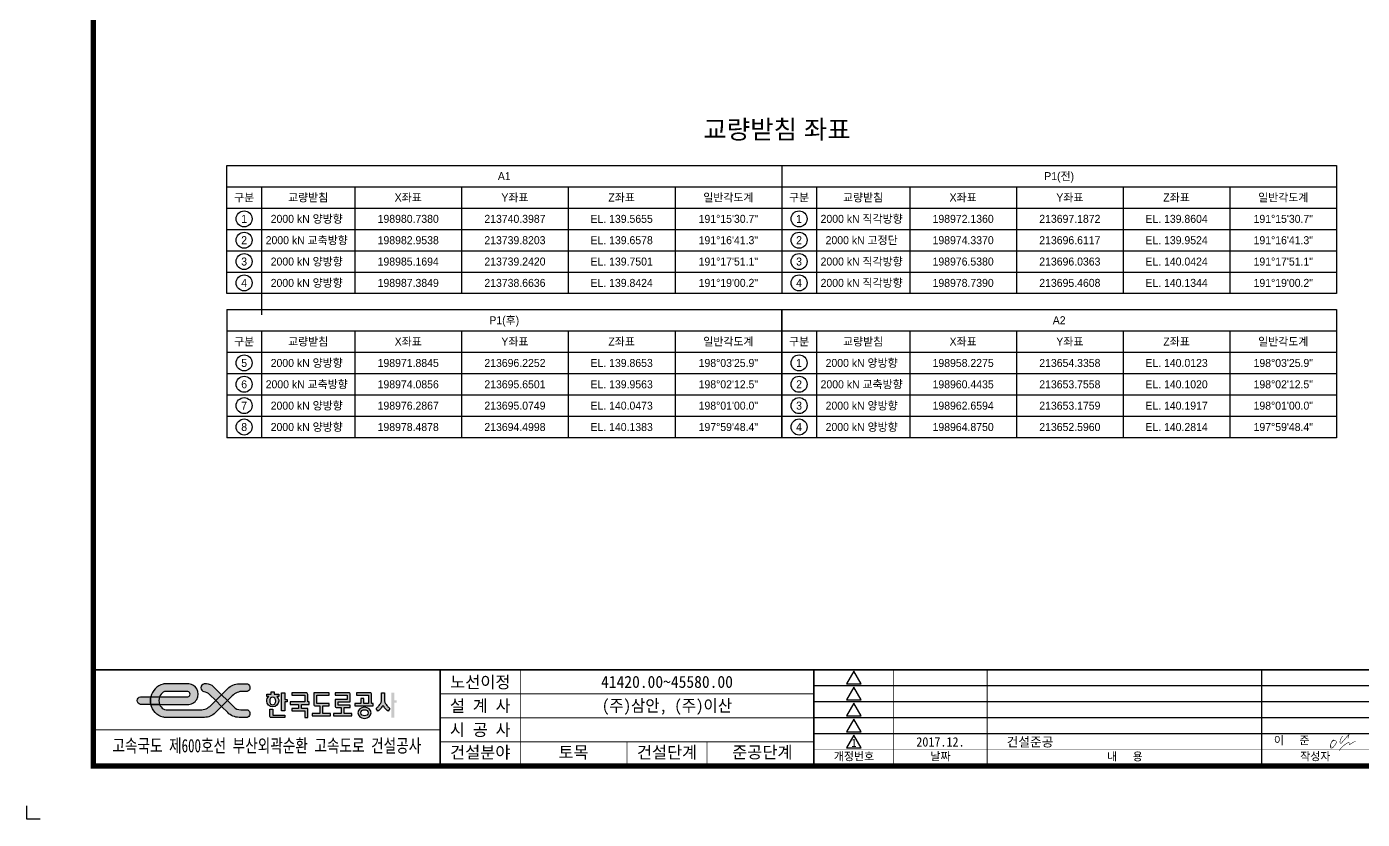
# Model space of a CAD drawing. Header units: feet. Extents: x 0 to 169200, y 0 to 119800.
# Drawn here: x 1000 to 101123, y 1000 to 60400 of the extents above; entities that cross this region are included whole.
import ezdxf
from ezdxf.enums import TextEntityAlignment as Align

# ---------------------------------------------------------------- set-up
doc = ezdxf.new("R2010")
doc.units = ezdxf.units.FT
doc.header["$LTSCALE"] = 1100
doc.header["$MEASUREMENT"] = 0
doc.layers.get('0').update_dxf_attribs({"linetype": 'CONTINUOUS'})
for name, color, linetype in [('CS-TABL-LIN1', 4, 'CONTINUOUS'), ('CS-TABL-LIN2', 1, 'CONTINUOUS'), ('CS-TABL-TEX1', 6, 'CONTINUOUS'), ('CS-TABL-TEX2', 3, 'CONTINUOUS'), ('CX-BORD-LIN1', 4, 'CONTINUOUS'), ('CX-BORD-LIN2', 3, 'CONTINUOUS'), ('CX-BORD-TEX2', 7, 'CONTINUOUS'), ('CX-BORD-TEX3', 6, 'CONTINUOUS'), ('CX-MISC', 2, 'CONTINUOUS'), ('CZ-TEX1', 6, 'CONTINUOUS')]:
    doc.layers.add(name, color=color, linetype=linetype)
doc.styles.add('A_STANDARD', font='')
doc.styles.add('TB_TEXT', font='')
doc.styles.add('TB_WBTXT', font='')
doc.styles.add('TB_WMTXT', font='')
doc.styles.get('A_STANDARD').set_extended_font_data('Dotum')
doc.styles.get('TB_TEXT').set_extended_font_data('DotumChe')
doc.styles.get('TB_WBTXT').set_extended_font_data('Dotum')
doc.styles.get('TB_WMTXT').set_extended_font_data('DotumChe')

# ---------------------------------------------------------------- blocks, each defined once
blk = doc.blocks.new('CXGLOGO-EX흑백')
h = blk.add_hatch(color=256)
h.paths.add_polyline_path([(12.62751094235613, 2.929722186557417), (13.9368577347384, 2.929722186557417, 0.1307849617648099), (14.19642449557114, 2.998798575681949, 0.5686079760781465), (14.23263349965494, 5.183221859397701, 0.1392232935838704), (13.9581907729968, 5.261149990701703), (11.43317010715378, 5.261149990701703, 0.1989123673796241), (7.88820811080587, 3.792778653716674), (5.962135003345992, 1.866705546256785), (7.789912781123938, 0.03892776847906987), (9.30410907077998, 1.553124058134753, -0.198912367379616)])
h.paths.add_polyline_path([(5.962135003346347, -1.78885000929877), (4.134357225567967, 0.03892776847900947), (2.638733131771026, -1.456696325318649, -0.1989123673796836), (-0.684668739806078, -2.833294453742262), (-11.36204881219041, -2.833294453742742, -0.149968192877195), (-12.240743962647, -2.563678008654669, -0.1491631919188299), (-13.39334849004342, -1.136072231520988), (-16.10175388554254, -1.136072231520988, 0.2784029190241507), (-12.27306911128629, -5.129271465237487, 0.06593867059308692), (-11.86520449236982, -5.183294453743216), (0.6208868157490102, -5.183294453742739, 0.198912367379658), (3.944288687325745, -3.806696325319599)])
h.paths.add_polyline_path([(-16.10175388554255, 1.213927768479007), (-19.36564277443144, 1.213927768479007, 0.8888888888888873), (-19.36564277443144, -1.136072231520991), (-16.10175388554254, -1.136072231520988, -0.1111111111111106)])
h.paths.add_polyline_path([(-11.36204881233854, 2.911149990701738), (-4.683161640971832, 2.911149990701997, -0.05755858726109904), (-4.564116577129639, 2.897400306733786, -0.792918256256352), (-4.564116577139849, 1.227677452445754, -0.05755858725611351), (-4.683161640971733, 1.21392776847901), (-13.39334849004398, 1.213927768479618, 0.1939147573995261), (-13.39334849004318, -1.136072231520991), (-4.743420552209216, -1.136072231520991, 1.071754271161691), (-4.743420552209216, 5.261149990701231), (-11.86520449236982, 5.261149990702183, 0.06593867059316338), (-12.27306911128352, 5.207127002196302, 0.2784029190242539), (-16.10175388554237, 1.21392776847981), (-13.39334849004398, 1.213927768479621, -0.1491631919192471), (-12.2407439626433, 2.641533545616181, -0.1499681928522188)])
h = blk.add_hatch(color=256)
h.paths.add_polyline_path([(3.485422644516419, 4.34341790508612, 0.1989123673796671), (1.269821396798442, 5.261149990701703), (0.4788016700130058, 5.261149990701703, 0.8338075771048155), (0.3771781799719207, 2.929722186557356, -0.177326263149743), (2.179867088961466, 1.993417905085643), (4.134357225568095, 0.03892776847887802), (5.962135003345992, 1.866705546256789)])
h.paths.add_polyline_path([(9.744402917729097, -1.915562368126679), (7.789912781123888, 0.03892776847899881), (5.96213500334634, -1.788850009298766), (7.888208110807184, -3.714923116759131, 0.198912367379553), (11.43317010715388, -5.183294453743692), (13.93853492596422, -5.183294453744644, 0.1292187291636897), (14.19530503372277, -5.115808595962658, 0.6043190588004438), (14.12747900538948, -2.886014569746202, 0.1137896329467328), (13.89882244722792, -2.833294453742262), (11.96000416544708, -2.833294453742262, -0.1989123673796783)])
h = blk.add_hatch(color=256)
h.paths.add_polyline_path([(5.962135003345985, 1.866705546256785), (4.134357225568095, 0.03892776847887802), (5.962135003346347, -1.788850009298773), (7.789912781123952, 0.03892776847906987)])
h.paths.add_polyline_path([(-13.39334849004398, 1.213927768479621), (-16.10175388554237, 1.21392776847981, 0.1111111111111885), (-16.10175388554254, -1.136072231520988), (-13.39334849004318, -1.136072231520988, -0.1939147573995261)])
h = blk.add_hatch(color=256)
edge = h.paths.add_edge_path()
edge.add_line((55.90553287691766, 2.4960983163664), (56.85552189184581, 2.496098316366446))
edge.add_line((56.85552189184581, 2.496098316366446), (56.85552189184592, 0.09215457618536149))
edge.add_arc((58.53363057762468, 0.09215457618543929), 1.67810868577876, 180.0000000000026, 195.4083540198517)
edge.add_arc((58.47394244906948, 0.07570436294137084), 1.61619517993231, 195.408354019852, 211.4069923032628)
edge.add_arc((62.72740815851297, 2.672743468727949), 6.599826652904244, 211.4069923032628, 220.884619074014)
edge.add_arc((62.65632922919535, 2.61120635935723), 6.505810537144002, 220.8846190740139, 230.4986055729279)
edge.add_line((58.51800266797031, -2.408736271577236), (57.94523708654083, -3.232545142195342))
edge.add_arc((62.63997685430596, 2.476487192741993), 7.39145666891144, 221.3708019331366, 230.5683267651548, ccw=False)
edge.add_arc((62.86124072826939, 2.671717853347373), 7.686537407580804, 212.5283811307898, 221.3728192081766, ccw=False)
edge.add_arc((49.89982302886737, 2.671711092267167), 7.686526193707074, 318.6271743273925, 327.471625333613, ccw=False)
edge.add_arc((50.12107005378402, 2.476495324059812), 7.391467942165787, 309.4316802638517, 318.62919103786044, ccw=False)
edge.add_line((54.81581768222331, -3.232545142194404), (54.24305210079449, -2.408736271575762))
edge.add_arc((50.16623946446956, 2.548189157142523), 6.418061309895114, 309.4355142588529, 319.1812610942183)
edge.add_arc((49.96136727208684, 2.72553903169074), 6.689032726803259, 319.1787201534786, 328.529668469246)
edge.add_arc((54.2901842034738, 0.07437455166653684), 1.612880450692433, 328.5764598147939, 344.6081938620856)
edge.add_arc((54.23147034857182, 0.09160721386742313), 1.674062617830531, 344.5729121819099, 360.0187337982126)
edge.add_line((55.90553287691779, 0.09215457618600098), (55.90553287691779, 2.4960983163664))
edge = h.paths.add_edge_path()
edge.add_arc((22.07066925838875, -0.0960583075494551), 1.77276644383517, 0.3446861390323761, 51.806537556943795, ccw=False)
edge.add_arc((21.98752086475434, -0.03643316846145372), 1.856528462969702, 268.6390132932114, 358.4888194230754, ccw=False)
edge.add_arc((21.89882706649707, -0.03696230538111067), 1.856011500010981, 181.4952613076245, 271.3769059760447, ccw=False)
edge.add_arc((21.81624874840013, -0.0960910072229415), 1.772833459952195, 128.1945062452658, 179.6542700587555, ccw=False)
edge.add_line((20.72004724334094, 1.297207502441104), (20.04344756338069, 1.297207502441104))
edge.add_line((20.04344756338069, 1.297207502441104), (20.04344756338068, 2.108874533108121))
edge.add_line((20.04344756338068, 2.108874533108121), (21.46843108577289, 2.108874533108121))
edge.add_line((21.46843108577289, 2.108874533108121), (21.4684310857729, 2.754247505206038))
edge.add_line((21.4684310857729, 2.754247505206038), (22.41842010070103, 2.754247505206038))
edge.add_line((22.41842010070103, 2.754247505206038), (22.41842010070103, 2.108874533108121))
edge.add_line((22.41842010070103, 2.108874533108121), (23.84340362309323, 2.108874533108121))
edge.add_line((23.84340362309323, 2.108874533108121), (23.84340362309322, 1.297207502441104))
edge.add_line((23.84340362309322, 1.297207502441104), (23.16680394313298, 1.297207502441104))
h.paths.add_polyline_path([(60.65547795155814, 0.172755616815305), (60.65547795155814, -0.601691949703131), (59.94298619036236, -0.601691949703131), (59.94298619036248, -5.248377348808134), (58.99299717543421, -5.248377348808617), (58.99299717543411, 2.496098316366869), (59.94298619036225, 2.496098316366869), (59.94298619036236, 0.172755616815305)])
edge = h.paths.add_edge_path()
edge.add_line((48.0681235037611, 2.496098316365892), (48.0681235037611, 1.72165074984937))
edge.add_line((48.0681235037611, 1.72165074984937), (51.86807956347353, 1.72165074984937))
edge.add_line((51.86807956347353, 1.72165074984937), (51.86807956347343, -0.8598411385413627))
edge.add_line((51.86807956347343, -0.8598411385413627), (50.44309604108143, -0.8598411385423006))
edge.add_line((50.44309604108143, -0.8598411385423006), (50.44309604108143, 0.6890539944927028))
edge.add_line((50.44309604108143, 0.6890539944927028), (49.4931070261532, 0.6890539944927028))
edge.add_line((49.4931070261532, 0.6890539944927028), (49.49310702615358, -0.8598411385418245))
edge.add_line((49.49310702615358, -0.8598411385418245), (47.59312899629693, -0.8598411385418281))
edge.add_line((47.59312899629693, -0.8598411385418281), (47.59312899629681, -1.634288705059802))
edge.add_line((47.59312899629681, -1.634288705059802), (53.29306308586574, -1.634288705059802))
edge.add_line((53.29306308586574, -1.634288705059802), (53.29306308586574, -0.8598411385413627))
edge.add_line((53.29306308586574, -0.8598411385413627), (52.81806857840155, -0.8598411385413236))
edge.add_line((52.81806857840155, -0.8598411385413236), (52.81806857840178, 1.979799938688487))
edge.add_arc((52.26887129235888, 1.979799938688532), 0.5491972860428973, 359.9999999999953, 400.6008038990672)
edge.add_arc((52.34038266447658, 2.041094338003921), 0.4550119382992583, 40.60080389906705, 89.66109212214847)
edge.add_line((52.3430740709377, 2.496098316366869), (48.0681235037611, 2.496098316367497))
edge = h.paths.add_edge_path()
edge.add_line((41.41820039926384, 2.496098316366869), (41.41820039926394, 1.721650749848898))
edge.add_line((41.41820039926394, 1.721650749848898), (45.21815645897638, 1.721650749848898))
edge.add_line((45.21815645897638, 1.721650749848898), (45.21815645897638, 0.4309048056535367))
edge.add_line((45.21815645897638, 0.4309048056535367), (41.41820039926384, 0.4309048056535367))
edge.add_line((41.41820039926384, 0.4309048056535367), (41.41820039926394, -1.634288705060271))
edge.add_arc((41.96739768530686, -1.634288705060244), 0.5491972860429257, 180.0000000000029, 220.6008038990638)
edge.add_arc((41.89588631318916, -1.695583104375644), 0.4550119382992751, 220.6008038990626, 269.6610921221458)
edge.add_line((41.89319490672801, -2.150587082738607), (43.31817842912, -2.150587082738607))
edge.add_line((43.31817842912, -2.150587082738607), (43.31817842912011, -3.957631404610424))
edge.add_line((43.31817842912011, -3.957631404610424), (40.94320589179998, -3.957631404610424))
edge.add_line((40.94320589179998, -3.957631404610424), (40.94320589179998, -4.732078971128871))
edge.add_line((40.94320589179998, -4.732078971128871), (46.64313998136879, -4.732078971128871))
edge.add_line((46.64313998136879, -4.732078971128871), (46.64313998136893, -3.957631404610897))
edge.add_line((46.64313998136893, -3.957631404610897), (44.26816744404802, -3.957631404609955))
edge.add_line((44.26816744404802, -3.957631404609955), (44.26816744404758, -2.150587082738607))
edge.add_line((44.26816744404758, -2.150587082738607), (46.1681454739045, -2.150587082738134))
edge.add_line((46.1681454739045, -2.150587082738134), (46.1681454739045, -1.376139516220633))
edge.add_line((46.1681454739045, -1.376139516220633), (42.36818941419209, -1.376139516220164))
edge.add_line((42.36818941419209, -1.376139516220164), (42.36818941419209, -0.3435427608644339))
edge.add_line((42.36818941419209, -0.3435427608644339), (46.1681454739045, -0.343542760863965))
edge.add_line((46.1681454739045, -0.343542760863965), (46.16814547390462, 1.979799938688512))
edge.add_arc((45.6189481878617, 1.979799938688539), 0.5491972860429115, 359.9999999999972, 400.6008038990619)
edge.add_arc((45.69045955997943, 2.041094338003941), 0.4550119382992425, 40.60080389906198, 89.6610921221449)
edge.add_line((45.69315096644058, 2.496098316366872), (41.41820039926384, 2.496098316366869))
edge = h.paths.add_edge_path()
edge.add_line((39.51822236940757, 2.496098316366869), (34.76827729476689, 2.496098316366869))
edge.add_line((34.76827729476689, 2.496098316366869), (34.76827729476689, -1.117990327381936))
edge.add_arc((35.31747458080942, -1.117990327381935), 0.5491972860425349, 180, 220.6008038990902)
edge.add_arc((35.24596320869247, -1.179284726696737), 0.4550119382998447, 220.60080389909, 269.6610921221131)
edge.add_line((35.24327180223106, -1.634288705060271), (36.66825532462316, -1.634288705060342))
edge.add_line((36.66825532462316, -1.634288705060342), (36.66825532462363, -3.957631404610424))
edge.add_line((36.66825532462363, -3.957631404610424), (34.29328278730304, -3.957631404610897))
edge.add_line((34.29328278730304, -3.957631404610897), (34.29328278730291, -4.732078971128871))
edge.add_line((34.29328278730291, -4.732078971128871), (39.99321687687187, -4.732078971129809))
edge.add_line((39.99321687687187, -4.732078971129809), (39.99321687687187, -3.957631404610897))
edge.add_line((39.99321687687187, -3.957631404610897), (37.61824433955118, -3.957631404610794))
edge.add_line((37.61824433955118, -3.957631404610794), (37.61824433955128, -1.634288705060271))
edge.add_line((37.61824433955128, -1.634288705060271), (39.5182223694077, -1.634288705059802))
edge.add_line((39.5182223694077, -1.634288705059802), (39.51822236940779, -0.8598411385423006))
edge.add_line((39.51822236940779, -0.8598411385423006), (35.71826630969503, -0.8598411385423006))
edge.add_line((35.71826630969503, -0.8598411385423006), (35.71826630969503, 1.721650749848898))
edge.add_line((35.71826630969503, 1.721650749848898), (39.51822236940745, 1.72165074984937))
edge.add_line((39.51822236940745, 1.72165074984937), (39.51822236940745, 2.496098316366869))
edge = h.paths.add_edge_path()
edge.add_line((31.9183102499825, -5.248377348808617), (32.86829926491062, -5.248377348808617))
edge.add_line((32.86829926491062, -5.248377348808617), (32.86829926491062, -2.408736271577304))
edge.add_line((32.86829926491062, -2.408736271577304), (30.96832123505435, -2.408736271577304))
edge.add_line((30.96832123505435, -2.408736271577304), (30.96832123505409, -1.117990327381936))
edge.add_line((30.96832123505409, -1.117990327381936), (33.34329377237469, -1.117990327381936))
edge.add_line((33.34329377237469, -1.117990327381936), (33.34329377237468, -0.343542760863965))
edge.add_line((33.34329377237468, -0.343542760863965), (32.86829926491062, -0.343542760863965))
edge.add_line((32.86829926491062, -0.343542760863965), (32.86829926491062, 1.979799938688512))
edge.add_arc((32.31910197886764, 1.979799938688512), 0.5491972860429826, 359.9999999999999, 400.6008038990593)
edge.add_arc((32.39061335098545, 2.041094338003989), 0.4550119382991955, 40.60080389905918, 89.66109212214754)
edge.add_line((32.39330475744659, 2.496098316366872), (27.88085693653791, 2.496098316366869))
edge.add_line((27.88085693653791, 2.496098316366869), (27.8808569365377, 1.721650749848898))
edge.add_line((27.8808569365377, 1.721650749848898), (31.9183102499825, 1.72165074984937))
edge.add_line((31.9183102499825, 1.72165074984937), (31.9183102499825, -0.343542760863965))
edge.add_line((31.9183102499825, -0.343542760863965), (27.40586242907364, -0.343542760863965))
edge.add_line((27.40586242907364, -0.343542760863965), (27.40586242907364, -1.11799032738147))
edge.add_line((27.40586242907364, -1.11799032738147), (30.01833222012621, -1.117990327381936))
edge.add_line((30.01833222012621, -1.117990327381936), (30.01833222012621, -2.408736271577773))
edge.add_line((30.01833222012621, -2.408736271577773), (27.88085693653782, -2.408736271577773))
edge.add_line((27.88085693653782, -2.408736271577773), (27.88085693653781, -3.183183838095275))
edge.add_line((27.88085693653781, -3.183183838095275), (31.9183102499825, -3.183183838095275))
edge.add_line((31.9183102499825, -3.183183838095275), (31.9183102499825, -5.248377348808617))
edge = h.paths.add_edge_path()
edge.add_line((25.7433816529495, -5.248377348808617), (21.46843108577295, -5.248377348808141))
edge.add_arc((21.468431085773, -4.799179719589938), 0.4491976292182027, 220.2618960212232, 269.9999999999932, ccw=False)
edge.add_arc((21.55155841230061, -4.728777609424231), 0.5581315978937866, 180.3389078778467, 220.2618960212236, ccw=False)
edge.add_arc((195.5622497713534, -3.699482215773768), 174.5718671369681, 179.6610921221531, 180.3389078778465, ccw=False)
edge.add_line((20.99343657830883, -2.66688546041647), (21.94342559323697, -2.66688546041647))
edge.add_line((21.94342559323697, -2.66688546041647), (21.94342559323697, -4.473929782290639))
edge.add_line((21.94342559323697, -4.473929782290639), (25.7433816529495, -4.473929782290639))
edge.add_line((25.7433816529495, -4.473929782290639), (25.7433816529495, -5.248377348808617))
edge = h.paths.add_edge_path(flags=16)
edge.add_ellipse((50.60385872541271, -3.769494308227308), major_axis=(-1.110875729177891, 2.868103891292178e-14), ratio=0.8665097612807381, start_angle=0, end_angle=360)
edge = h.paths.add_edge_path()
edge.add_ellipse((50.60385872364095, -3.769494308227308), major_axis=(2.060740712415878, 5.91535299055294e-14), ratio=0.8429164421096037, start_angle=0, end_angle=360, ccw=False)
h.paths.add_polyline_path([(26.4558734141455, 0.4309048056535367), (26.4558734141455, -0.343542760863965), (25.74338165294929, -0.343542760863965), (25.7433816529494, -3.183183838095275), (24.67464401115513, -3.183183838094806), (24.67464401115513, 2.496098316366869), (25.7433816529494, 2.496098316366869), (25.7433816529495, 0.4309048056535367)])
edge = h.paths.add_edge_path(flags=16)
edge.add_ellipse((21.94342559323697, -0.08539357202479891), major_axis=(7.44215483547632e-15, 1.223429116448234), ratio=0.7764969806228509, start_angle=0, end_angle=360, ccw=False)
for points in [[(-11.36204881219097, 2.911149990702945, 0.149968192828432), (-12.24074396240013, 2.64153354578092, 0.1491631919431257), (-13.39334849004398, 1.213927768479618, 0.1939147573995262), (-13.39334849004318, -1.136072231520991), (-4.743420552209216, -1.136072231520991, 1.071754271161691), (-4.743420552209216, 5.261149990701231), (-11.86520449236982, 5.261149990702183, 0.06593867059316338), (-12.27306911128352, 5.207127002196302, 0.2784029190242541), (-16.10175388554237, 1.213927768479806), (-13.39334849004398, 1.213927768479618), (-4.683161640971733, 1.21392776847901, 0.0575585872562081), (-4.564116577139657, 1.227677452445796, 0.7929182562611419), (-4.564116577139643, 2.897400306736131, 0.05755858725616377), (-4.683161640971832, 2.911149990701997), (-11.36204881234111, 2.911149990701738)], [(0.3771781799714518, 2.929722186557417, -0.1773262631497835), (2.179867088961458, 1.993417905085646), (4.134357225568095, 0.03892776847887802), (5.962135003345992, 1.866705546256785), (3.485422644516419, 4.34341790508612, 0.1989123673796582), (1.269821396798548, 5.261149990701703), (0.4788016700130058, 5.261149990701703, 0.8714196092937034), (0.4788016700130058, 2.911149990701706)], [(23.16680394313298, 1.297207502441104, -0.228396255599462), (23.84340362309322, -0.0853935720248451, -0.4134459869151131), (21.94342559323628, -1.892437893898972, -0.4136086650538482), (20.04344756338071, -0.08539357202475273, -0.2283866715627258), (20.72004724334094, 1.297207502441104), (20.04344756338069, 1.297207502441104), (20.04344756338068, 2.108874533108121), (21.46843108577289, 2.108874533108121), (21.4684310857729, 2.754247505206038), (22.41842010070103, 2.754247505206038), (22.41842010070103, 2.108874533108121), (23.84340362309323, 2.108874533108121), (23.84340362309322, 1.297207502441104), (23.16680394313298, 1.297207502441104)], [(31.9183102499825, -5.248377348808617), (32.86829926491062, -5.248377348808617), (32.86829926491062, -2.408736271577304), (30.96832123505435, -2.408736271577304), (30.96832123505409, -1.117990327381936), (33.34329377237469, -1.117990327381936), (33.34329377237468, -0.343542760863965), (32.86829926491062, -0.343542760863965), (32.86829926491062, 1.979799938688512, 0.1790312441150617), (32.73608670557006, 2.337209223254376, 0.2173967572259796), (32.39330475744659, 2.496098316366872), (27.88085693653791, 2.496098316366869), (27.8808569365377, 1.721650749848898), (31.9183102499825, 1.72165074984937), (31.9183102499825, -0.343542760863965), (27.40586242907364, -0.343542760863965), (27.40586242907364, -1.11799032738147), (30.01833222012621, -1.117990327381936), (30.01833222012621, -2.408736271577773), (27.88085693653782, -2.408736271577773), (27.88085693653781, -3.183183838095275), (31.9183102499825, -3.183183838095275), (31.9183102499825, -5.248377348808617)], [(39.51822236940757, 2.496098316366869), (34.76827729476689, 2.496098316366869), (34.76827729476689, -1.117990327381936, 0.179031244115201), (34.90048985410753, -1.475399611947733, 0.2173967572256811), (35.24327180223106, -1.634288705060271), (36.66825532462316, -1.634288705060342), (36.66825532462363, -3.957631404610424), (34.29328278730304, -3.957631404610897), (34.29328278730291, -4.732078971128871), (39.99321687687187, -4.732078971129809), (39.99321687687187, -3.957631404610897), (37.61824433955118, -3.957631404610794), (37.61824433955128, -1.634288705060271), (39.5182223694077, -1.634288705059802), (39.51822236940779, -0.8598411385423006), (35.71826630969503, -0.8598411385423006), (35.71826630969503, 1.721650749848898), (39.51822236940745, 1.72165074984937), (39.51822236940745, 2.496098316366869)], [(41.41820039926384, 2.496098316366869), (41.41820039926394, 1.721650749848898), (45.21815645897638, 1.721650749848898), (45.21815645897638, 0.4309048056535367), (41.41820039926384, 0.4309048056535367), (41.41820039926394, -1.634288705060271, 0.1790312441150686), (41.55041295860451, -1.991697989626104, 0.2173967572259559), (41.89319490672801, -2.150587082738607), (43.31817842912, -2.150587082738607), (43.31817842912011, -3.957631404610424), (40.94320589179998, -3.957631404610424), (40.94320589179998, -4.732078971128871), (46.64313998136879, -4.732078971128871), (46.64313998136893, -3.957631404610897), (44.26816744404802, -3.957631404609955), (44.26816744404758, -2.150587082738607), (46.1681454739045, -2.150587082738134), (46.1681454739045, -1.376139516220633), (42.36818941419209, -1.376139516220164), (42.36818941419209, -0.3435427608644339), (46.1681454739045, -0.343542760863965), (46.16814547390462, 1.979799938688512, 0.1790312441150869), (46.03593291456406, 2.337209223254376, 0.2173967572259547), (45.69315096644058, 2.496098316366872), (41.41820039926384, 2.496098316366869)], [(48.0681235037611, 2.496098316365892), (48.0681235037611, 1.72165074984937), (51.86807956347353, 1.72165074984937), (51.86807956347343, -0.8598411385413627), (50.44309604108143, -0.8598411385423006), (50.44309604108143, 0.6890539944927028), (49.4931070261532, 0.6890539944927028), (49.49310702615358, -0.8598411385418245), (47.59312899629693, -0.8598411385418281), (47.59312899629681, -1.634288705059802), (53.29306308586574, -1.634288705059802), (53.29306308586574, -0.8598411385413627), (52.81806857840155, -0.8598411385413236), (52.81806857840178, 1.979799938688487, 0.179031244115118), (52.68585601906119, 2.337209223254398, 0.2173967572259479), (52.3430740709377, 2.496098316366869), (48.0681235037611, 2.496098316367497)], [(55.90553287691766, 2.4960983163664), (56.85552189184581, 2.496098316366446), (56.85552189184592, 0.09215457618536149, 0.0673331086834034), (56.9158386985025, -0.3537133382605546, 0.06992084128346215), (57.09454053805489, -0.7665172394446813, 0.04137753804791307), (57.73774645661189, -1.647093096347959, 0.04197355301566234), (58.51800266797031, -2.408736271577236), (57.94523708654083, -3.232545142195342, -0.04015333159213054), (57.09307314020015, -2.408744723435024, -0.0386103102765588), (56.38052738438178, -1.461466375851227, -0.03861036677333588), (55.66798162856324, -2.408744723434765, -0.04015327015359547), (54.81581768222331, -3.232545142194404), (54.24305210079449, -2.408736271575762, 0.04254949277045509), (55.0233083121517, -1.64709309634749, 0.04082386527700423), (55.66651423070869, -0.7665172394442124, 0.07006595625911516), (55.8452160702611, -0.3537133382600786, 0.06749733491456367), (55.90553287691779, 0.09215457618600098), (55.90553287691779, 2.4960983163664)], [(25.7433816529495, -5.248377348808617), (21.46843108577295, -5.248377348808141, -0.22049606497067), (21.12564913764939, -5.089488255695642, -0.1759805261046493), (20.99343657830882, -4.732078971129866, -0.002957537787864401), (20.99343657830883, -2.66688546041647), (21.94342559323697, -2.66688546041647), (21.94342559323697, -4.473929782290639), (25.7433816529495, -4.473929782290639), (25.7433816529495, -5.248377348808617)]]:
    blk.add_lwpolyline(points, format="xyb")
for points in [[(14.19642449558027, 2.998798575687182, -0.1307849617699337), (13.9368577347384, 2.929722186557417), (12.62751094235613, 2.929722186557417, 0.1989123673796159), (9.30410907077998, 1.553124058134753), (7.789912781123881, 0.03892776847900592), (5.962135003346269, 1.866705546257062), (7.88820811080587, 3.792778653716674, -0.198912367379624), (11.43317010715378, 5.261149990701703), (13.9581907729968, 5.261149990701703, -0.1392232934978381), (14.23263349950496, 5.183221859490345, -0.5686079761212879)], [(-19.36564277443144, -1.136072231520991, -0.8888888888888888), (-19.36564277443144, 1.213927768479007), (-16.10175388554255, 1.213927768479007, 0.1111111111111495), (-16.10175388554254, -1.136072231520988)], [(-16.10175388554237, 1.21392776847981), (-13.39334849004398, 1.213927768479621, 0.1939147573995262), (-13.39334849004318, -1.136072231520988), (-16.10175388554254, -1.136072231520988, -0.1111111111111495)], [(5.962135003346347, -1.78885000929877), (3.944288687325745, -3.806696325319599, -0.198912367379658), (0.6208868157490102, -5.183294453742739), (-11.86520449236982, -5.183294453743216, -0.0659386705931795), (-12.27306911128685, -5.129271465237338, -0.2784029190241215), (-16.10175388554254, -1.136072231520991), (-13.39334849004342, -1.136072231520991, 0.1491631919431261), (-12.24074396239957, -2.563678008822297, 0.1499681928284316), (-11.36204881219041, -2.833294453742742), (-0.684668739806078, -2.833294453742262, 0.1989123673796836), (2.638733131771026, -1.456696325318649), (4.134357225567967, 0.03892776847900947)], [(7.789912781123881, 0.03892776847900592), (9.744402917729097, -1.915562368126679, 0.1989123673796783), (11.96000416544708, -2.833294453742262), (13.89882244722792, -2.833294453742262, -0.1137896330351633), (14.12747900555343, -2.886014569826049, -0.6043190587532347), (14.19530503371573, -5.115808595966634, -0.1292187291597539), (13.93853492596422, -5.183294453744644), (11.43317010715388, -5.183294453743692, -0.198912367379553), (7.888208110807184, -3.714923116759131), (5.962135003346347, -1.78885000929877)]]:
    blk.add_lwpolyline(points, format="xyb", close=True)
blk.add_lwpolyline([(5.962135003345992, 1.866705546256785), (7.789912781123945, 0.03892776847906987), (5.962135003346347, -1.78885000929877), (4.134357225568095, 0.03892776847887802), (5.962135003345992, 1.866705546256785)])
blk.add_lwpolyline([(26.4558734141455, 0.4309048056535367), (26.4558734141455, -0.343542760863965), (25.74338165294929, -0.343542760863965), (25.7433816529494, -3.183183838095275), (24.67464401115513, -3.183183838094806), (24.67464401115513, 2.496098316366869), (25.7433816529494, 2.496098316366869), (25.7433816529495, 0.4309048056535367)], close=True)
at = {"extrusion": (0, 0, -1)}
blk.add_ellipse((21.94342559323697, -0.08539357202479891), major_axis=(7.44215483547632e-15, 1.223429116448234), ratio=0.7764969806228509, start_param=3.141592653589785, end_param=9.424777960769372, dxfattribs=at)
blk.add_ellipse((50.60385872364095, -3.769494308227308), major_axis=(2.060740712415878, 5.91535299055294e-14), ratio=0.8429164421096037, dxfattribs=at)
blk.add_ellipse((50.60385872541271, -3.769494308227308), major_axis=(-1.110875729177891, 2.868103891292178e-14), ratio=0.8665097612807381)
blk = doc.blocks.new('CXBLKA1-KHCA')
at = {"layer": 'CX-BORD-LIN1', "const_width": 2}
blk.add_lwpolyline([(796, -2.614797267597169e-12), (0, -3.410605131648481e-13), (0, 553.9999999999997), (795.9999999999998, 553.9999999999997)], close=True, dxfattribs=at)
at = {"layer": 'CX-BORD-LIN1'}
for points, const_width in [([(796, 36.0000000000008), (0, 35.99999999999852)], 0.6), ([(130, -5.684341886080801e-13), (130, 35.99999999999886)], 0.6), ([(160.0000000000001, -7.958078640513122e-13), (160.0000000000001, 35.99999999999898)], 0.3), ([(270, 0), (270, 35.99999999999932)], 0.6), ([(300, 5.684341886080801e-14), (300, 35.99999999999937)], 0.3), ([(335, 5.684341886080801e-14), (335, 35.99999999999949)], 0.3), ([(558, 5.999999999999886), (270, 5.999999999998977)], 0.2)]:
    blk.add_lwpolyline(points, dxfattribs=dict(at, const_width=const_width))
for points in [[(285.0839848587444, 35.46565633293648), (282.3404163795552, 30.71365633293647), (287.8275533379334, 30.71365633293647)], [(285.0839848587444, 29.46565633293631), (282.3404163795552, 24.71365633293624), (287.8275533379334, 24.71365633293624)], [(285.0839848587444, 23.46565633293631), (282.3404163795552, 18.71365633293624), (287.8275533379334, 18.71365633293624)], [(285.0839848587444, 17.46565633293631), (282.3404163795552, 12.7136563329363), (287.8275533379334, 12.7136563329363)], [(285.0839848587444, 11.46565633293631), (282.3404163795552, 6.713656332936296), (287.8275533379334, 6.713656332936296)]]:
    blk.add_lwpolyline(points, close=True, dxfattribs=at)
blk.add_lwpolyline([(438, 5.684341886080801e-14), (438, 35.99999999999977)], dxfattribs=at)
at = {"layer": 'CX-BORD-LIN2'}
blk.add_line((558, 30), (270, 29.99999999999909), dxfattribs=at)
at = {"layer": 'CX-BORD-LIN2', "const_width": 0.3}
for points in [[(270, 26.99999999999909), (130, 26.99999999999886)], [(270, 17.99999999999909), (130, 17.99999999999886)], [(130, 13.49999999999909), (0, 13.49999999999886)], [(270, 8.99999999999909), (130, 8.999999999998863)], [(200.0000000000001, -1.193711796076968e-12), (200.0000000000001, 8.999999999998977)], [(230.0000000000001, -1.13686837721616e-12), (230.0000000000001, 8.999999999999034)]]:
    blk.add_lwpolyline(points, dxfattribs=at)
at = {"layer": 'CX-BORD-LIN2'}
for points in [[(558, 23.99999999999989), (270, 23.99999999999898)], [(558, 18.00000000000102), (270, 18.00000000000006)], [(558, 12.00000000000102), (270, 12.00000000000006)]]:
    blk.add_lwpolyline(points, dxfattribs=at)
at = {"layer": 'CX-MISC'}
blk.add_lwpolyline([(-20.0020000199919, -20.00000000000034), (-25, -20.00000000000034), (-25.00000000000034, -15.0020000199919)], dxfattribs=at)
at = {"layer": 'CX-MISC', "xscale": 1.2, "yscale": 1.2}
blk.add_blockref('CXGLOGO-EX흑백', (40.89123459210989, 24.41566484108665), dxfattribs=at)
at = {"layer": 'CX-BORD-LIN1', "style": 'TB_TEXT'}
for tag, height, p in [('TR_RNUM5', 3, (285.1051166181959, 32.63656332936267)), ('TR_RDAT5', 3.5, (317.5, 32.99999999999977)), ('TR_DGN5', 3.5, (451.1184542177598, 32.99999999999977)), ('TR_CHK5', 3.5, (491.1184542177598, 32.99999999999977)), ('TR_APP5', 3.5, (531.1184542177598, 33)), ('TR_RNUM4', 3, (285.1051166181959, 26.6365633293625)), ('TR_RDAT4', 3.5, (317.5, 26.9999999999996)), ('TR_DGN4', 3.5, (451.1184542177598, 26.9999999999996)), ('TR_CHK4', 3.5, (491.1184542177598, 26.9999999999996)), ('TR_APP4', 3.5, (531.1184542177598, 26.99999999999983)), ('TR_RNUM3', 3, (285.1051166181959, 20.63656332936364)), ('TR_RDAT3', 3.5, (317.5, 21.00000000000068)), ('TR_DGN3', 3.5, (451.1184542177598, 21.00000000000068)), ('TR_CHK3', 3.5, (491.1184542177598, 21.00000000000068)), ('TR_APP3', 3.5, (531.1184542177598, 21.00000000000091)), ('TR_RNUM2', 3, (285.1051166181959, 14.63656332936364)), ('TR_RDAT2', 3.5, (317.5, 15.00000000000068)), ('TR_DGN2', 3.5, (451.1184542177598, 15.00000000000068)), ('TR_CHK2', 3.5, (491.1184542177598, 15.00000000000068)), ('TR_APP2', 3.5, (531.1184542177598, 15.00000000000091)), ('TR_RNUM1', 3, (285.1051166181959, 8.636563329362502)), ('TR_RDAT1', 3.5, (317.5, 8.999999999999602)), ('TR_DGN1', 3.5, (451.1184542177598, 8.999999999999602)), ('TR_CHK1', 3.5, (491.1184542177598, 8.999999999999602)), ('TR_APP1', 3.5, (531.1184542177598, 8.99999999999983))]:
    blk.add_attdef(tag, text='', height=height, dxfattribs=at).set_placement(p, align=Align.MIDDLE_CENTER)
for tag, p in [('TR_RCON5', (342.3033138082338, 32.99999999999977)), ('TR_RCON4', (342.3033138082338, 26.9999999999996)), ('TR_RCON3', (342.3033138082338, 21.00000000000068)), ('TR_RCON2', (342.3033138082338, 15.00000000000068)), ('TR_RCON1', (342.3033138082338, 8.999999999999602))]:
    blk.add_attdef(tag, text='', height=3.5, dxfattribs=at).set_placement(p, align=Align.MIDDLE_LEFT)
at = {"layer": 'CX-BORD-LIN2', "style": 'TB_TEXT'}
blk.add_attdef('TD_VERSION', text='', height=3, rotation=90, dxfattribs=at).set_placement((800.499999405456, 48.01489921212237), align=Align.MIDDLE_CENTER)
at = {"layer": 'CX-BORD-TEX2', "style": 'TB_WMTXT'}
for tag, height, p in [('TB_CNAME', 5, (15.34476638720094, 531.8324131479245)), ('TB_CSCOP', 4, (16.63456755316179, 523.8324131479245))]:
    blk.add_attdef(tag, text='', height=height, dxfattribs=at).set_placement(p, align=Align.BOTTOM_LEFT)
at = {"layer": 'CX-BORD-TEX2', "style": 'TB_WBTXT'}
for tag, height, p in [('TB_MTITIL', 10, (397.9999999999999, 533.3264135606181)), ('TB_STITL', 7, (397.9999999999999, 518.3264135606181))]:
    blk.add_attdef(tag, text='', height=height, dxfattribs=at).set_placement(p, align=Align.MIDDLE_CENTER)
at = {"layer": 'CX-BORD-TEX3', "style": 'TB_TEXT'}
for s, height, p in [('노선이정', 4.500000000000001, (145.0338518561471, 31.45595740059105)), ('설 계 사', 4.500000000000001, (145.0000000000001, 22.58754437093)), ('시 공 사', 4.500000000000001, (145.0000000000001, 13.59273296473054)), ('건설분야', 4.500000000000001, (145, 5.125020286179335)), ('건설단계', 4.500000000000001, (215.0000000000001, 5.125020286178881)), ('개정번호', 3, (285.081636885472, 3.661999999999921)), ('날짜', 3, (317.5, 3.661999999999921)), ('내   용', 3, (386.6435256798582, 3.584115170363475)), ('작성자', 3, (458, 3.661999999999978))]:
    blk.add_text(s, height=height, dxfattribs=at).set_placement(p, align=Align.MIDDLE)
for tag, height, p in [('TD_LNDST', 4.500000000000001, (215, 31.49999999999909)), ('TD_DSECT', 4.500000000000001, (605.5, 31.50000000000023)), ('TD_DDIST', 4.500000000000001, (654.5, 31.50000000000034)), ('TD_DNAME_TOP', 4.500000000000001, (755, 27.95701132476654)), ('TD_CSECT', 4.500000000000001, (605.5, 22.50000000000023)), ('TD_CDIST', 4.500000000000001, (654.5, 22.50000000000028)), ('TD_DNAME_MAIN', 4.500000000000001, (755, 21.47309584254879)), ('TD_CCOMP', 4.500000000000001, (215.0000000000001, 13.59273296473054)), ('TD_HSCAL', 4.500000000000001, (620.8841087955549, 13.74838269424743)), ('TD_VSCAL', 4.500000000000001, (656.8614607241562, 13.74838269424743)), ('TD_DNAME_BOT', 3, (755, 15.24894304459792)), ('TD_FIELD', 4.500000000000001, (180, 5.125020286179335)), ('TD_CSTEP', 4.500000000000001, (250.7440000000001, 5.125020286178881)), ('TD_DWGCODE', 4.500000000000001, (637, 4.79080374170087)), ('TD_DWGNO', 4.500000000000001, (755, 5.001673382306194))]:
    blk.add_attdef(tag, text='', height=height, dxfattribs=at).set_placement(p, align=Align.MIDDLE_CENTER)
for tag, height, width, p in [('TD_DCOMP', 4.500000000000001, 0.95, (215.0000000000001, 22.58754437093)), ('TD_CNAME', 5, 0.78, (65, 7.595640316786557))]:
    blk.add_attdef(tag, text='', height=height, dxfattribs=dict(at, width=width)).set_placement(p, align=Align.MIDDLE_CENTER)
blk = doc.blocks.new('CXGLOGO-싸인4')
at = {"layer": 'CX-MISC', "const_width": 20}
for points in [[(-293.6911803465027, 2287.783717237914), (-332.7548804048747, 2265.886046762903), (-363.0849119672548, 2233.926587230639), (-385.5196313477063, 2193.43222974454), (-397.2330477081814, 2171.072203432944), (-413.5292855193547, 2122.256675909776), (-429.8255098607914, 2066.932414932431), (-430.207861761999, 2025.768579993127), (-421.5878374212389, 1996.719523063962), (-406.79812213492, 1978.335344918285), (-379.7900505275611, 1975.338943299137), (-349.0308462646881, 1985.826362274575), (-316.7711943275008, 2012.794014110484), (-296.5151372545497, 2038.263462475134), (-271.0074998517685, 2068.22752125356), (-241.0560217252914, 2108.357366413752), (-221.7289857535198, 2137.04374225573), (-205.5360608107421, 2175.118389265163), (-203.170788792846, 2194.823092815945), (-208.5307870206816, 2221.850382347725), (-241.0877160120362, 2255.982542740825), (-272.7873367720058, 2265.026019338821), (-302.5461572770164, 2262.44216812177), (-325.835666048386, 2248.230989089671), (-369.0325408595727, 2204.639937724294), (-397.2330477081814, 2171.072203432944), (-414.282580456118, 2098.278452080448), (-414.1988660523273, 2056.496861535042), (-402.8449299828206, 2032.834276186597), (-391.7680933042666, 2023.543656888561)], [(-102.5062184902999, 1876.617018282635), (-49.89618092509409, 1955.413953441752), (25.92416336895804, 2031.120806345111), (104.8392197167668, 2097.557439098034), (205.0227723083281, 2162.633291134223), (250.8080857089335, 2180.626042003504), (269.1630647758048, 2180.626042003504), (275.3800749008533, 2167.915036088961), (275.1067739752034, 2135.125530343287), (280.3576538788056, 2117.898444870325), (292.3596862537652, 2113.40442535044), (310.3627146116013, 2117.898444870325), (356.2803546900577, 2146.53483428329), (434.2243913025722, 2193.933456816978), (520.3730725641162, 2236.650735821136)], [(50.92395134838807, 2422.266748045992), (31.37432800370698, 2419.41832542085), (6.531772242369697, 2392.001865720863), (-26.85200990925841, 2338.772328904441), (-54.89019297989761, 2278.580486355073), (-67.50737468819716, 2216.988832152066), (-64.37847644669819, 2176.944235412983), (-53.70781963078298, 2160.477901867332), (-24.60602586561254, 2154.181948770354), (-2.294635379948886, 2175.007019075451), (265.3876461878608, 2484.032955497917), (271.9533742855128, 2483.038449142022), (232.2588326523819, 2342.181339482738)]]:
    blk.add_lwpolyline(points, dxfattribs=at)
blk = doc.blocks.new('CXGLOGO-싸인1')
at = {"layer": 'CX-MISC', "xscale": 0.1000000000003638, "yscale": 0.1000000000003638, "zscale": 0.1000000000003638}
blk.add_blockref('CXGLOGO-싸인4', (10282.37197825723, -1177.379611606376), dxfattribs=at)

msp = doc.modelspace()

# ---------------------------------------------------------------- linework, layer by layer
at = {"layer": 'CS-TABL-LIN1'}
msp.add_line((16000, 39200), (16000, 29600), dxfattribs=at)
for points in [[(99200, 40400), (16000, 40400), (16000, 50000), (99200, 50000)], [(16000, 39200), (57600, 39200), (57600, 29600), (16000, 29600)]]:
    msp.add_lwpolyline(points, dxfattribs=at)
msp.add_lwpolyline([(57600, 39200), (99200, 39200), (99200, 29600), (57600, 29600)], close=True, dxfattribs=at)
at = {"layer": 'CS-TABL-LIN2'}
for p, q in [((18600, 50000), (18600, 50000)), ((25600, 50000), (25600, 50000)), ((33600, 50000), (33600, 50000)), ((41600, 50000), (41600, 50000)), ((49600, 50000), (49600, 50000)), ((57600, 50000), (57600, 40400)), ((60200, 50000), (60200, 50000)), ((67200, 50000), (67200, 50000)), ((75200, 50000), (75200, 50000)), ((83200, 50000), (83200, 50000)), ((91200, 50000), (91200, 50000)), ((99200, 50000), (99200, 40400)), ((16000, 48400), (99200, 48400)), ((18600, 48400), (18600, 38800)), ((18600, 48400), (18600, 40400)), ((25600, 48400), (25600, 40400)), ((33600, 48400), (33600, 40400)), ((41600, 48400), (41600, 40400)), ((49600, 48400), (49600, 40400)), ((60200, 48400), (60200, 40400)), ((67200, 48400), (67200, 40400)), ((75200, 48400), (75200, 40400)), ((83200, 48400), (83200, 40400)), ((91200, 48400), (91200, 40400)), ((16000, 46800), (99200, 46800)), ((16000, 45200), (99200, 45200)), ((16000, 43600), (99200, 43600)), ((16000, 42000), (99200, 42000)), ((18600, 39200), (18600, 39200)), ((25600, 39200), (25600, 39200)), ((33600, 39200), (33600, 39200)), ((41600, 39200), (41600, 39200)), ((49600, 39200), (49600, 39200)), ((60200, 39200), (60200, 39200)), ((67200, 39200), (67200, 39200)), ((75200, 39200), (75200, 39200)), ((83200, 39200), (83200, 39200)), ((91200, 39200), (91200, 39200)), ((16000, 37600), (57600, 37600)), ((18600, 37600), (18600, 29600)), ((25600, 37600), (25600, 29600)), ((33600, 37600), (33600, 29600)), ((41600, 37600), (41600, 29600)), ((49600, 37600), (49600, 29600)), ((57600, 37600), (99200, 37600)), ((60200, 37600), (60200, 29600)), ((67200, 37600), (67200, 29600)), ((75200, 37600), (75200, 29600)), ((83200, 37600), (83200, 29600)), ((91200, 37600), (91200, 29600)), ((16000, 36000), (57600, 36000)), ((57600, 36000), (99200, 36000)), ((16000, 34400), (57600, 34400)), ((57600, 34400), (99200, 34400)), ((16000, 32800), (57600, 32800)), ((57600, 32800), (99200, 32800)), ((16000, 31200), (57600, 31200)), ((57600, 31200), (99200, 31200))]:
    msp.add_line(p, q, dxfattribs=at)
at = {"layer": 'CS-TABL-TEX1'}
for centre in [(17300, 46000), (58900, 46000), (17300, 44400), (58900, 44400), (17300, 42800), (58900, 42800), (17300, 41200), (58900, 41200), (17300, 35200), (58900, 35200), (17300, 33600), (58900, 33600), (17300, 32000), (58900, 32000), (17300, 30400), (58900, 30400)]:
    msp.add_circle(centre, 600, dxfattribs=at)

# ---------------------------------------------------------------- block references
at = {"layer": 'CX-MISC'}
ref = msp.add_blockref('CXBLKA1-KHCA', (5999.599999999977, 4999.600000000079), dxfattribs=dict(at, xscale=200, yscale=200, zscale=200))
ref.add_attrib('TD_CNAME', '고속국도 제600호선 부산외곽순환 고속도로 건설공사', dxfattribs={"layer": 'CX-BORD-TEX3', "height": 999.9999999999998, "style": 'TB_TEXT', "width": 0.75}).set_placement((18999.59999999998, 6518.728063358445), align=Align.MIDDLE_CENTER)
ref.add_attrib('TD_FIELD', '토목', dxfattribs={"layer": 'CX-BORD-TEX3', "height": 900.0000000000002, "style": 'TB_TEXT'}).set_placement((41999.59999999998, 6024.604057236094), align=Align.MIDDLE_CENTER)
ref.add_attrib('TD_CSTEP', '준공단계', dxfattribs={"layer": 'CX-BORD-TEX3', "height": 900.0000000000002, "style": 'TB_TEXT'}).set_placement((56148.399999997, 6024.604057236094), align=Align.MIDDLE_CENTER)
ref.add_attrib('TD_DCOMP', '(주)삼안, (주)이산', dxfattribs={"layer": 'CX-BORD-TEX3', "height": 900.0000000000002, "style": 'TB_TEXT', "width": 0.9499999999999998}).set_placement((48999.59999999998, 9517.108874185462), align=Align.MIDDLE_CENTER)
ref.add_attrib('TD_LNDST', '41420.00~45580.00', dxfattribs={"layer": 'CX-BORD-TEX3', "height": 900.0000000000002, "style": 'TB_TEXT'}).set_placement((48999.59999999998, 11299.60000000008), align=Align.MIDDLE_CENTER)
ref.add_attrib('TR_RNUM1', '1', dxfattribs={"layer": 'CX-BORD-LIN1', "height": 600, "style": 'TB_TEXT'}).set_placement((63020.6233236402, 6726.912665872354), align=Align.MIDDLE_CENTER)
ref.add_attrib('TR_RDAT1', '2017.12.', dxfattribs={"layer": 'CX-BORD-LIN1', "height": 700, "style": 'TB_TEXT'}).set_placement((69499.59999999998, 6799.600000000079), align=Align.MIDDLE_CENTER)
ref.add_attrib('TR_RCON1', '건설준공', dxfattribs={"layer": 'CX-BORD-LIN1', "height": 700, "style": 'TB_TEXT'}).set_placement((74460.26276165096, 6799.600000000079), align=Align.MIDDLE_LEFT)
at = {"layer": 'CX-MISC', "xscale": 19.99999999534339, "yscale": 19.99999999534339, "zscale": 19.99999999534339}
msp.add_blockref('CXGLOGO-싸인1', (-106061.6310179668, 25933.39730760634), dxfattribs=at)

# ---------------------------------------------------------------- texts
at = {"layer": 'CS-TABL-TEX1', "style": 'A_STANDARD'}
for s, p in [('A1', (36800, 49200)), ('P1(전)', (78400, 49200)), ('구분', (17300, 47600)), ('교량받침', (22100, 47600)), ('X좌표', (29600, 47600)), ('Y좌표', (37600, 47600)), ('Z좌표', (45600, 47600)), ('일반각도계', (53600, 47600)), ('구분', (58900, 47600)), ('교량받침', (63700, 47600)), ('X좌표', (71200, 47600)), ('Y좌표', (79200, 47600)), ('Z좌표', (87200, 47600)), ('일반각도계', (95200, 47600)), ('1', (17300, 46000)), ('2', (17300, 44400)), ('3', (17300, 42800)), ('4', (17300, 41200)), ('P1(후)', (36800, 38400)), ('A2', (78400, 38400)), ('구분', (17300, 36800)), ('교량받침', (22100, 36800)), ('X좌표', (29600, 36800)), ('Y좌표', (37600, 36800)), ('Z좌표', (45600, 36800)), ('일반각도계', (53600, 36800)), ('구분', (58900, 36800)), ('교량받침', (63700, 36800)), ('X좌표', (71200, 36800)), ('Y좌표', (79200, 36800)), ('Z좌표', (87200, 36800)), ('일반각도계', (95200, 36800)), ('5', (17300, 35200)), ('6', (17300, 33600)), ('7', (17300, 32000)), ('8', (17300, 30400))]:
    msp.add_text(s, height=600, dxfattribs=at).set_placement(p, align=Align.MIDDLE_CENTER)
at = {"layer": 'CS-TABL-TEX2', "style": 'A_STANDARD'}
for s, p in [('2000 kN 양방향 ', (22100, 46000)), ('198980.7380', (29600, 46000)), ('213740.3987', (37600, 46000)), ('EL. 139.5655', (45600, 46000)), ('191°15\'30.7"', (53600, 46000)), ('1', (58900, 46000)), ('2000 kN 직각방향 ', (63700, 46000)), ('198972.1360', (71200, 46000)), ('213697.1872', (79200, 46000)), ('EL. 139.8604', (87200, 46000)), ('191°15\'30.7"', (95200, 46000)), ('2000 kN 교축방향 ', (22100, 44400)), ('198982.9538', (29600, 44400)), ('213739.8203', (37600, 44400)), ('EL. 139.6578', (45600, 44400)), ('191°16\'41.3"', (53600, 44400)), ('2', (58900, 44400)), ('2000 kN 고정단 ', (63700, 44400)), ('198974.3370', (71200, 44400)), ('213696.6117', (79200, 44400)), ('EL. 139.9524', (87200, 44400)), ('191°16\'41.3"', (95200, 44400)), ('2000 kN 양방향 ', (22100, 42800)), ('198985.1694', (29600, 42800)), ('213739.2420', (37600, 42800)), ('EL. 139.7501', (45600, 42800)), ('191°17\'51.1"', (53600, 42800)), ('3', (58900, 42800)), ('2000 kN 직각방향 ', (63700, 42800)), ('198976.5380', (71200, 42800)), ('213696.0363', (79200, 42800)), ('EL. 140.0424', (87200, 42800)), ('191°17\'51.1"', (95200, 42800)), ('2000 kN 양방향 ', (22100, 41200)), ('198987.3849', (29600, 41200)), ('213738.6636', (37600, 41200)), ('EL. 139.8424', (45600, 41200)), ('191°19\'00.2"', (53600, 41200)), ('4', (58900, 41200)), ('2000 kN 직각방향 ', (63700, 41200)), ('198978.7390', (71200, 41200)), ('213695.4608', (79200, 41200)), ('EL. 140.1344', (87200, 41200)), ('191°19\'00.2"', (95200, 41200)), ('2000 kN 양방향 ', (22100, 35200)), ('198971.8845', (29600, 35200)), ('213696.2252', (37600, 35200)), ('EL. 139.8653', (45600, 35200)), ('198°03\'25.9"', (53600, 35200)), ('1', (58900, 35200)), ('2000 kN 양방향 ', (63700, 35200)), ('198958.2275', (71200, 35200)), ('213654.3358', (79200, 35200)), ('EL. 140.0123', (87200, 35200)), ('198°03\'25.9"', (95200, 35200)), ('2000 kN 교축방향 ', (22100, 33600)), ('198974.0856', (29600, 33600)), ('213695.6501', (37600, 33600)), ('EL. 139.9563', (45600, 33600)), ('198°02\'12.5"', (53600, 33600)), ('2', (58900, 33600)), ('2000 kN 교축방향 ', (63700, 33600)), ('198960.4435', (71200, 33600)), ('213653.7558', (79200, 33600)), ('EL. 140.1020', (87200, 33600)), ('198°02\'12.5"', (95200, 33600)), ('2000 kN 양방향 ', (22100, 32000)), ('198976.2867', (29600, 32000)), ('213695.0749', (37600, 32000)), ('EL. 140.0473', (45600, 32000)), ('198°01\'00.0"', (53600, 32000)), ('3', (58900, 32000)), ('2000 kN 양방향 ', (63700, 32000)), ('198962.6594', (71200, 32000)), ('213653.1759', (79200, 32000)), ('EL. 140.1917', (87200, 32000)), ('198°01\'00.0"', (95200, 32000)), ('2000 kN 양방향 ', (22100, 30400)), ('198978.4878', (29600, 30400)), ('213694.4998', (37600, 30400)), ('EL. 140.1383', (45600, 30400)), ('197°59\'48.4"', (53600, 30400)), ('4', (58900, 30400)), ('2000 kN 양방향 ', (63700, 30400)), ('198964.8750', (71200, 30400)), ('213652.5960', (79200, 30400)), ('EL. 140.2814', (87200, 30400)), ('197°59\'48.4"', (95200, 30400))]:
    msp.add_text(s, height=600, dxfattribs=at).set_placement(p, align=Align.MIDDLE_CENTER)
at = {"layer": 'CX-BORD-TEX3', "style": 'TB_TEXT'}
msp.add_text('이   준', height=600.0000000000044, dxfattribs=at).set_placement((95830.64056688594, 6931.999999981302), align=Align.MIDDLE)
at = {"layer": 'CZ-TEX1', "style": 'A_STANDARD'}
msp.add_text('교량받침 좌표', height=1400, dxfattribs=at).set_placement((57248.70409226592, 52000), align=Align.CENTER)

doc.saveas('drawing.dxf')
